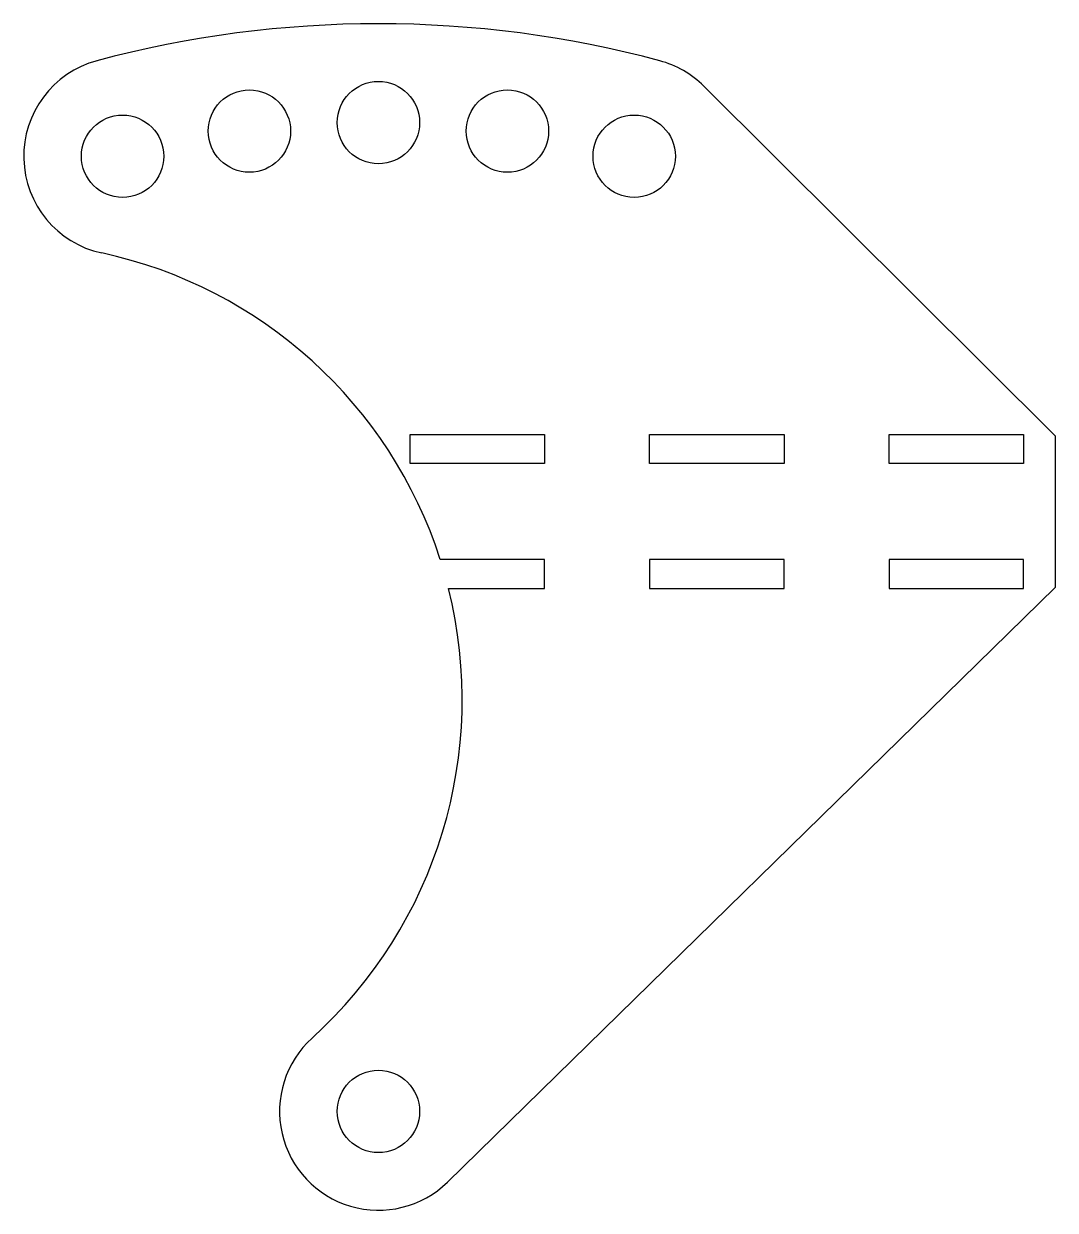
# Model space of a CAD drawing. Header units: millimetres. Extents: x -157 to 0, y -118 to 63.
import ezdxf

# ---------------------------------------------------------------- set-up
doc = ezdxf.new("R2010")
doc.units = ezdxf.units.MM

msp = doc.modelspace()

# ---------------------------------------------------------------- linework, layer by layer
at = {"color": 7, "linetype": 'Continuous', "lineweight": 25}
for p, q in [((-53.32, 53.02), (0, 0)), ((-97.92, 0.2), (-77.52, 0.2)), ((-97.92, -4.2), (-97.92, 0.2)), ((-77.52, 0.2), (-77.52, -4.2)), ((-61.56, 0.2), (-41.16, 0.2)), ((-61.56, -4.2), (-61.56, 0.2)), ((-41.16, 0.2), (-41.16, -4.2)), ((-25.2, 0.2), (-4.8, 0.2)), ((-25.2, -4.2), (-25.2, 0.2)), ((-4.8, 0.2), (-4.8, -4.2)), ((0, 0), (0, -23)), ((-77.52, -4.2), (-97.92, -4.2)), ((-41.16, -4.2), (-61.56, -4.2)), ((-4.8, -4.2), (-25.2, -4.2)), ((-77.52, -18.8), (-93.33, -18.8)), ((-77.52, -23.2), (-77.52, -18.8)), ((-41.16, -18.8), (-61.56, -18.8)), ((-61.56, -18.8), (-61.56, -23.2)), ((-41.16, -23.2), (-41.16, -18.8)), ((-4.8, -18.8), (-25.2, -18.8)), ((-25.2, -18.8), (-25.2, -23.2)), ((-4.8, -23.2), (-4.8, -18.8)), ((0, -23), (-92.23, -113.22)), ((-92.07, -23.2), (-77.52, -23.2)), ((-61.56, -23.2), (-41.16, -23.2)), ((-25.2, -23.2), (-4.8, -23.2))]:
    msp.add_line(p, q, dxfattribs=at)
for centre in [(-122.3, 46.22), (-102.72, 47.5), (-83.14, 46.22), (-141.54, 42.39), (-63.9, 42.39), (-102.72, -102.5)]:
    msp.add_circle(centre, 6.25, dxfattribs=at)
for centre, radius, start, end in [((-102.72, -102.5), 165, 75, 105), ((-141.54, 42.39), 15, 105, 257.8452), ((-63.9, 42.39), 15, 45.1589, 75), ((-159.29, -40.01), 69.29, 17.8264, 77.8452), ((-159.29, -40.01), 69.29, 312.1548, 14.0421), ((-102.72, -102.5), 15, 132.1548, 314.3695)]:
    msp.add_arc(centre, radius, start, end, dxfattribs=at)

doc.saveas('drawing.dxf')
